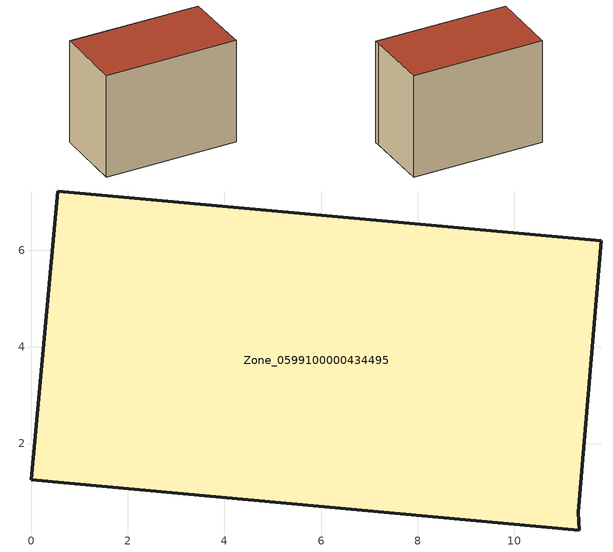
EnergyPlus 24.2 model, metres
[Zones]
Zone_0599100000434495
 floor ground (C_G): 11.35,0.21 0,1.25 0.55,7.23 11.8,6.2 11.32,0.58 z0
 wall outside (C_F): 0.55,7.23 0,1.25 11.35,0.21 11.32,0.58 11.8,6.2 0.55,7.23 z0:9.06
 roof outside (C_R): 0,1.25 11.35,0.21 11.32,0.58 11.8,6.2 0.55,7.23 z9.06
[BUILDING]
Pand.0599100000434495: North Axis=0; Terrain=City; Loads Convergence Tolerance Value=0.04; Temperature Convergence Tolerance Value=0.4; Solar Distribution=FullExterior; Maximum Number of Warmup Days=25; Minimum Number of Warmup Days=1
[Site:Location]
Rotterdam.The.Hague.AP_ZH_NLD Design_Conditions: Latitude=51.96; Longitude=4.45; Time Zone=1; Elevation=-4.5
[SITE:GROUNDTEMPERATURE:BUILDINGSURFACE]
18, 18, 18, 18, 18, 18, 18, 18, 18, 18, 18, 18
[MATERIAL] Thermal Absorptance=0.9; Solar Absorptance=0.7; Visible Absorptance=0.7
Name | Roughness | Thickness | Conductivity | Density | Specific Heat
G.TI.2006-2014 | MediumSmooth | 0.15 | 0.06 | 540 | 1210
F.TI.2006-2014 | Rough | 0.3 | 0.12 | 1920 | 840
R.TI.2006-2014 | MediumRough | 0.2 | 0.08 | 1500 | 1000
[CONSTRUCTION]
C_G: G.TI.2006-2014
C_F: F.TI.2006-2014
C_R: R.TI.2006-2014
[ZONE]
Zone_0599100000434495: Type=1; Multiplier=1; Ceiling Height=Autocalculate; Volume=Autocalculate; Floor Area=autocalculate; Part of Total Floor Area=Yes
[ZONEINFILTRATION:DESIGNFLOWRATE]
Infil_Zone_0599100000434495: Zone or ZoneList or Space or SpaceList=Zone_0599100000434495; Schedule=AlwaysOn; Design Flow Rate Calculation Method=Flow/Area; Flow Rate per Floor Area=0.0015; Constant Term Coefficient=1; Temperature Term Coefficient=0; Velocity Term Coefficient=0; Velocity Squared Term Coefficient=0
[HVACTEMPLATE:ZONE:IDEALLOADSAIRSYSTEM]
Zone_0599100000434495: Maximum Heating Supply Air Temperature=50; Minimum Cooling Supply Air Temperature=13; Maximum Heating Supply Air Humidity Ratio=0.0156; Minimum Cooling Supply Air Humidity Ratio=0.0077; Heating Limit=NoLimit; Cooling Limit=NoLimit; Dehumidification Control Type=ConstantSensibleHeatRatio; Cooling Sensible Heat Ratio=0.7; Dehumidification Setpoint=60; Humidification Control Type=None; Humidification Setpoint=30; Outdoor Air Method=None; Outdoor Air Flow Rate per Person=0.00944; Outdoor Air Flow Rate per Zone Floor Area=0; Outdoor Air Flow Rate per Zone=0; Demand Controlled Ventilation Type=None; Outdoor Air Economizer Type=NoEconomizer; Heat Recovery Type=None; Sensible Heat Recovery Effectiveness=0.7; Latent Heat Recovery Effectiveness=0.65
[ZONECONTROL:THERMOSTAT]
ThermostatControl_Zone_0599100000434495: Zone or ZoneList=Zone_0599100000434495; Control Type Schedule=DualSetpointControlType; Control 1=Thermostat_Zone_0599100000434495; Temperature Difference Between Cutout And Setpoint=0
[THERMOSTATSETPOINT:DUALSETPOINT]
Thermostat_Zone_0599100000434495: Heating Setpoint Temperature Schedule=HeatingSetpoint_Zone_0599100000434495; Cooling Setpoint Temperature Schedule=CoolingSetpoint_Zone_0599100000434495
[SCHEDULE:COMPACT]
HeatingSetpoint_Zone_0599100000434495: Through: 12/31, For: AllDays, Until: 24:00, 21
CoolingSetpoint_Zone_0599100000434495: Through: 12/31, For: AllDays, Until: 24:00, 24
DualSetpointControlType: Through: 12/31, For: AllDays, Until: 24:00, 4
AlwaysOn: Through: 12/31, For: AllDays, Until: 24:00, 1
